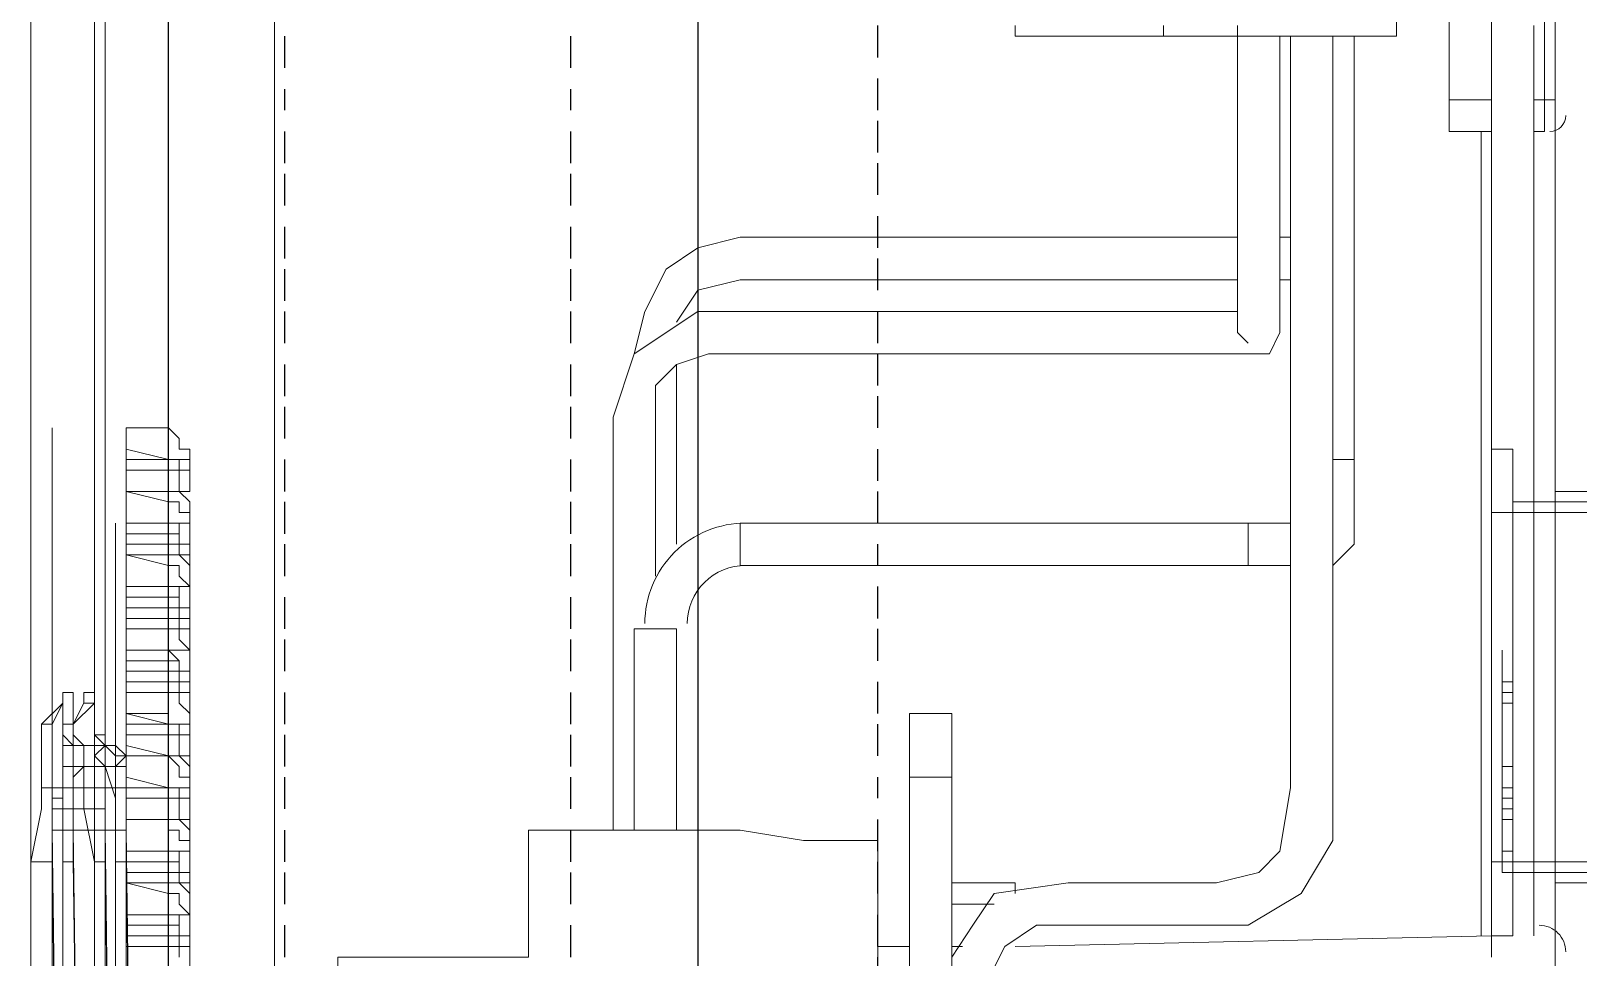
# Model space of a CAD drawing. Header units: millimetres. Extents: x 42 to 552, y 43 to 535.
# Drawn here: x 474.8698 to 475.0568, y 495.8942 to 496.0062 of the extents above; entities that cross this region are included whole.
import ezdxf

# ---------------------------------------------------------------- set-up
doc = ezdxf.new("R2010")
doc.units = ezdxf.units.MM
doc.header["$LTSCALE"] = 0.75
doc.header["$MEASUREMENT"] = 0
for name, color, linetype in [('PDF_0', 7, 'Continuous'), ('PDF_POSTE', 7, 'Continuous'), ('PENA_05', 5, 'Continuous')]:
    doc.layers.add(name, color=color, linetype=linetype)

msp = doc.modelspace()

# ---------------------------------------------------------------- linework, layer by layer
at = {"layer": 'PDF_0', "lineweight": 18}
for points in [[(474.9043478181698, 496.2461017824165), (474.9043478181698, 496.2179485585292), (474.8992290501906, 496.2179485585292), (474.8992290501906, 495.886508331855)], [(474.8864321302417, 496.2409830144371), (474.8864321302417, 495.7918111242337)], [(474.8697961343082, 495.7790142042849), (474.8697961343082, 495.7777345122901), (474.8697961343082, 495.7751751283002), (474.8697961343082, 495.7738954363055), (474.8697961343082, 495.7636579003464), (474.8697961343082, 495.7521406723923), (474.8761945942824, 495.7508609803975), (474.8774742862774, 495.7534203643874), (474.8774742862774, 495.7598188243618), (474.8774742862774, 496.2281860944883), (474.8774742862774, 496.2345845544627), (474.8761945942824, 496.2371439384523)], [(474.8697961343082, 495.8058877361774), (474.8697961343082, 496.2333048624677), (474.8710758263028, 496.2333048624677)], [(474.8774742862774, 496.2281860944883), (474.878753978272, 496.2281860944883), (474.878753978272, 495.7598188243618), (474.8774742862774, 495.7598188243618)], [(475.0463936296019, 495.8941864838242), (475.0463936296019, 496.2025922545907)], [(475.0156810217245, 496.0067993793738), (475.0156810217245, 496.005519687379), (475.0348764016476, 496.005519687379), (475.0348764016476, 496.2013125625957)], [(475.0412748616222, 496.0119181473534), (475.0412748616222, 495.9978415354095), (475.0463936296019, 495.9978415354095)], [(474.945297962006, 495.9402553956401), (474.945297962006, 495.9556116995785), (474.945297962006, 495.9632898515478), (474.947857345996, 495.9658492355376), (474.9516964219806, 495.9671289275324), (474.981129337863, 495.9671289275324), (475.0092825617503, 495.9671289275324), (475.0156810217245, 495.9671289275324), (475.0195200977091, 495.9671289275324), (475.0207997897041, 495.9696883115222), (475.0207997897041, 495.970968003517), (475.0207997897041, 495.9748070795018), (475.0207997897041, 495.9850446154609), (475.0207997897041, 496.005519687379)], [(475.0220794816992, 496.005519687379), (475.0220794816992, 495.9325772436706), (475.0220794816992, 495.9146615557423), (475.0207997897041, 495.9069834037731), (475.0182404057141, 495.9044240197833), (475.0131216377349, 495.9031443277885), (474.9952059498064, 495.9031443277885), (474.9862481058422, 495.9018646357935), (474.9836887218526, 495.8980255598088), (474.981129337863, 495.8941864838242), (474.981129337863, 495.8225237321109), (474.981129337863, 495.8135658881466), (474.981129337863, 495.8058877361774), (474.981129337863, 495.8046080441826), (474.9824090298575, 495.8033283521876), (474.9836887218526, 495.8033283521876), (474.9849684138476, 495.8033283521876), (474.9875277978372, 495.8033283521876)], [(474.9862481058422, 495.8046080441826), (474.9862481058422, 495.8084471201672), (474.9862481058422, 495.8148455801417), (474.9862481058422, 495.8289221920853), (474.9862481058422, 495.8596347999625), (474.9862481058422, 495.8890677158448), (474.9862481058422, 495.8929067918292), (474.9875277978372, 495.8954661758193), (474.9913668738218, 495.8980255598088), (474.9952059498064, 495.8980255598088), (475.0092825617503, 495.8980255598088), (475.0169607137195, 495.8980255598088), (475.0233591736937, 495.9018646357935), (475.0271982496783, 495.9082630957679), (475.0271982496783, 495.9159412477371), (475.0271982496783, 495.9453741636195), (475.0271982496783, 496.005519687379)], [(474.9888074898322, 496.0067993793738), (474.9888074898322, 496.005519687379), (475.0067231777603, 496.005519687379), (475.0067231777603, 496.0067993793738)], [(475.0067231777603, 496.005519687379), (475.0156810217245, 496.005519687379), (475.0156810217245, 495.9786461554864), (475.0156810217245, 495.972247695512), (475.0156810217245, 495.9696883115222), (475.0169607137195, 495.9684086195274)], [(475.0271982496783, 495.9415350876349), (475.0297576336684, 495.9440944716247), (475.0297576336684, 495.9466538556143), (475.0297576336684, 495.9543320075835), (475.0297576336684, 496.005519687379)], [(475.0515123975811, 496.0067993793738), (475.0515123975811, 495.896745867814)], [(475.0412748616222, 495.9978415354095), (475.0412748616222, 495.9940024594249), (475.0463936296019, 495.9940024594249)], [(475.0527920895761, 495.9978415354095), (475.0515123975811, 495.9978415354095)], [(475.0540717815711, 495.9978415354095), (475.0540717815711, 495.9952821514199), (475.0540717815711, 495.8941864838242), (475.0540717815711, 495.8903474078396), (475.0540717815711, 495.7508609803975)], [(475.0451139376069, 495.896745867814), (475.0451139376069, 495.9940024594249)], [(475.0515123975811, 495.9940024594249), (475.0527920895761, 495.9940024594249)], [(475.0156810217245, 495.9812055394763), (474.9760105698833, 495.9812055394763), (474.9555354979652, 495.9812055394763), (474.9504167299856, 495.9799258474812), (474.946577654001, 495.9773664634914), (474.9440182700114, 495.972247695512), (474.9427385780164, 495.9671289275324)], [(475.0220794816992, 495.9812055394763), (475.0207997897041, 495.9812055394763)], [(474.947857345996, 495.970968003517), (474.9504167299856, 495.9748070795018), (474.9555354979652, 495.9760867714966), (474.9632136499345, 495.9760867714966), (474.981129337863, 495.9760867714966), (475.0156810217245, 495.9760867714966)], [(475.0207997897041, 495.9760867714966), (475.0220794816992, 495.9760867714966)], [(475.0156810217245, 495.972247695512), (475.0092825617503, 495.972247695512), (475.000324717786, 495.972247695512), (474.9836887218526, 495.972247695512), (474.9504167299856, 495.972247695512), (474.9427385780164, 495.9671289275324), (474.9401791940263, 495.9594507755631), (474.9401791940263, 495.9428147796297), (474.9401791940263, 495.9095427877627)], [(474.947857345996, 495.9440944716247), (474.947857345996, 495.9466538556143), (474.947857345996, 495.9543320075835), (474.947857345996, 495.962010159553), (474.947857345996, 495.9645695435428), (474.947857345996, 495.9658492355376)], [(474.8864321302417, 495.9466538556143), (474.8813133622621, 495.9466538556143), (474.8813133622621, 495.9504929315991), (474.8864321302417, 495.9504929315991), (474.8813133622621, 495.9504929315991)], [(475.065589009525, 495.9479335476093), (475.0463936296019, 495.9479335476093)], [(475.0489530135915, 495.9492132396045), (475.065589009525, 495.9492132396045), (475.1321329932589, 495.9492132396045)], [(475.0220794816992, 495.9466538556143), (475.0169607137195, 495.9466538556143), (474.9555354979652, 495.9466538556143)], [(474.8813133622621, 495.9428147796297), (474.8864321302417, 495.9428147796297), (474.8813133622621, 495.9428147796297), (474.8813133622621, 495.938975703645), (474.8864321302417, 495.938975703645)], [(474.9555354979652, 495.9415350876349), (475.0169607137195, 495.9415350876349), (475.0220794816992, 495.9415350876349)], [(474.8864321302417, 495.9351366276604), (474.8813133622621, 495.9351366276604), (474.8813133622621, 495.9312975516758), (474.8864321302417, 495.9312975516758)], [(474.8813133622621, 495.9338569356656), (474.8864321302417, 495.9338569356656)], [(474.9427385780164, 495.9338569356656), (474.9427385780164, 495.9095427877627)], [(474.947857345996, 495.9095427877627), (474.947857345996, 495.9338569356656)], [(474.8864321302417, 495.9274584756912), (474.8813133622621, 495.9274584756912), (474.8813133622621, 495.9236193997066), (474.8864321302417, 495.9223397077116)], [(474.8813133622621, 495.9261787836962), (474.8864321302417, 495.9261787836962)], [(474.9760105698833, 495.9159412477371), (474.9760105698833, 495.9236193997066), (474.981129337863, 495.9236193997066), (474.981129337863, 495.9159412477371)], [(474.8697961343082, 495.8557957239778), (474.8697961343082, 495.9057037117781), (474.8723555182978, 495.9057037117781), (474.8723555182978, 495.9082630957679), (474.8723555182978, 495.9095427877627), (474.8723555182978, 495.9108224797577), (474.8723555182978, 495.9121021717525), (474.8723555182978, 495.9133818637475), (474.8736352102928, 495.9133818637475), (474.8736352102928, 495.9146615557423), (474.8736352102928, 495.9223397077116), (474.8749149022879, 495.9223397077116), (474.8736352102928, 495.9223397077116), (474.8736352102928, 495.9146615557423), (474.8736352102928, 495.9133818637475), (474.8723555182978, 495.9133818637475), (474.8723555182978, 495.9121021717525), (474.8723555182978, 495.9108224797577), (474.8723555182978, 495.9095427877627), (474.8723555182978, 495.9082630957679), (474.8723555182978, 495.9057037117781), (474.8736352102928, 495.8161252721364)], [(474.8710758263028, 495.9223397077116), (474.8710758263028, 495.9146615557423), (474.8710758263028, 495.9223397077116), (474.8710758263028, 495.9146615557423), (474.8710758263028, 495.9121021717525), (474.8697961343082, 495.9057037117781), (474.8697961343082, 495.8557957239778), (474.8697961343082, 495.8161252721364), (474.8710758263028, 495.809726812162), (474.8710758263028, 495.8071674281722), (474.8761945942824, 495.8071674281722), (474.8761945942824, 495.809726812162), (474.8774742862774, 495.8161252721364), (474.8774742862774, 495.8660332599369), (474.8774742862774, 495.9057037117781), (474.8761945942824, 495.9121021717525), (474.8761945942824, 495.9146615557423)], [(474.8710758263028, 495.9223397077116), (474.8710758263028, 495.9223397077116)], [(474.8710758263028, 495.9223397077116), (474.8710758263028, 495.9223397077116)], [(474.8761945942824, 495.8084471201672), (474.8774742862774, 495.8161252721364), (474.8774742862774, 495.8660332599369), (474.8774742862774, 495.9057037117781), (474.8761945942824, 495.9121021717525), (474.8761945942824, 495.9146615557423), (474.8749149022879, 495.9146615557423), (474.8749149022879, 495.9223397077116)], [(474.8749149022879, 495.9223397077116), (474.8749149022879, 495.9223397077116)], [(474.8813133622621, 495.9185006317269), (474.8864321302417, 495.9185006317269), (474.8813133622621, 495.919780323722), (474.8813133622621, 495.9146615557423), (474.8864321302417, 495.9146615557423)], [(474.981129337863, 495.8929067918292), (474.981129337863, 495.9159412477371), (474.9760105698833, 495.9159412477371), (474.9760105698833, 495.8314815760749), (474.981129337863, 495.8314815760749)], [(474.8749149022879, 495.9146615557423), (474.8736352102928, 495.9146615557423), (474.8710758263028, 495.9146615557423), (474.8710758263028, 495.9121021717525), (474.8697961343082, 495.9057037117781)], [(474.8710758263028, 495.9146615557423), (474.8710758263028, 495.9146615557423)], [(474.8761945942824, 495.9121021717525), (474.8736352102928, 495.9121021717525), (474.8723555182978, 495.9121021717525), (474.8723555182978, 495.9108224797577), (474.8723555182978, 495.9095427877627), (474.8736352102928, 495.8122861961518), (474.8736352102928, 495.811006504157), (474.8736352102928, 495.809726812162), (474.8736352102928, 495.8084471201672), (474.8761945942824, 495.809726812162)], [(474.8864321302417, 495.9069834037731), (474.8813133622621, 495.9069834037731), (474.8813133622621, 495.9108224797577), (474.8864321302417, 495.9108224797577), (474.8813133622621, 495.9108224797577)], [(475.065589009525, 495.9057037117781), (475.0463936296019, 495.9057037117781)], [(475.0489530135915, 495.9044240197837), (475.065589009525, 495.9044240197837), (475.1027000773765, 495.9044240197837)], [(474.8864321302417, 495.8993052518036), (474.8813133622621, 495.8993052518036), (474.8813133622621, 495.9031443277885), (474.8864321302417, 495.9031443277885), (474.8813133622621, 495.9031443277885)], [(474.981129337863, 495.9031443277885), (474.9888074898322, 495.9031443277885), (474.9888074898322, 495.9018646357935)], [(474.9862481058422, 495.9005849437987), (474.981129337863, 495.9005849437987)], [(474.8864321302417, 495.8954661758193), (474.8813133622621, 495.8954661758193), (474.8813133622621, 495.8916270998344), (474.8864321302417, 495.8916270998344)], [(474.9721714938987, 495.8954661758193), (474.9760105698833, 495.8954661758193)], [(474.981129337863, 495.8954661758193), (474.9824090298575, 495.8954661758193)], [(474.9888074898322, 495.8954661758193), (475.0463936296019, 495.896745867814)]]:
    msp.add_lwpolyline(points, dxfattribs=at)
for points in [[(475.0540717815711, 496.1642014947441), (475.0540717815711, 495.9978415354095), (475.0527920895761, 495.9978415354095), (475.0527920895761, 496.1642014947441)], [(475.0489530135915, 495.896745867814), (475.0463936296019, 495.896745867814), (475.0463936296019, 495.9556116995785), (475.0489530135915, 495.9556116995785)], [(475.0540717815711, 495.9031443277885), (475.065589009525, 495.9031443277885), (475.065589009525, 495.9504929315991), (475.0540717815711, 495.9504929315991)], [(474.8723555182978, 495.9095427877627), (474.8774742862774, 495.9095427877627)], [(474.9696121099087, 495.8916270998344), (474.9721714938987, 495.8929067918292), (474.9721714938987, 495.9082630957679), (474.9632136499345, 495.9082630957679), (474.9555354979652, 495.9095427877627), (474.9299416580675, 495.9095427877627), (474.9299416580675, 495.8941864838242), (474.9069072021598, 495.8941864838242), (474.9069072021598, 495.8493972640034), (474.9299416580675, 495.8493972640034), (474.9299416580675, 495.834040960065), (474.9555354979652, 495.834040960065), (474.9632136499345, 495.8353206520597), (474.9721714938987, 495.8353206520597), (474.9721714938987, 495.8557957239778), (474.9683324179141, 495.8557957239778), (474.9683324179141, 495.8545160319828), (474.9657730339241, 495.8545160319828), (474.9657730339241, 495.8916270998344)]]:
    msp.add_lwpolyline(points, close=True, dxfattribs=at)
at = {"layer": 'PDF_0', "lineweight": 0}
for points in [[(474.8864321302417, 496.0285541432867), (474.8864321302417, 495.9581710835683), (474.8813133622621, 495.9581710835683), (474.8813133622621, 495.9543320075835), (474.8813133622621, 495.9530523155887), (474.8813133622621, 495.9504929315991), (474.8864321302417, 495.9492132396041), (474.8877118222363, 495.9492132396041), (474.8877118222363, 495.9479335476093), (474.8889915142313, 495.9479335476093), (474.8889915142313, 495.9466538556143)], [(474.8761945942824, 495.7751751283002), (474.8749149022879, 495.7751751283002), (474.8761945942824, 495.7751751283002), (474.8749149022879, 495.7751751283002), (474.8723555182978, 495.7751751283002), (474.8723555182978, 495.7777345122901), (474.8723555182978, 495.7790142042849), (474.8723555182978, 495.9581710835683)], [(474.8813133622621, 495.9543320075835), (474.8889915142313, 495.9543320075835), (474.8889915142313, 495.9556116995785), (474.8877118222363, 495.9556116995785), (474.8877118222363, 495.9568913915735), (474.8864321302417, 495.9581710835683)], [(474.8864321302417, 495.9543320075835), (474.8813133622621, 495.9556116995785)], [(474.8813133622621, 495.9351366276604), (474.8813133622621, 495.9364163196552), (474.8813133622621, 495.938975703645), (474.8864321302417, 495.938975703645), (474.8889915142313, 495.938975703645), (474.8889915142313, 495.9402553956401), (474.8889915142313, 495.9415350876349), (474.8877118222363, 495.9428147796297), (474.8864321302417, 495.9428147796297), (474.8889915142313, 495.9428147796297), (474.8889915142313, 495.9440944716247), (474.8889915142313, 495.9466538556143), (474.8813133622621, 495.9466538556143), (474.8864321302417, 495.9466538556143), (474.8889915142313, 495.9466538556143), (474.8889915142313, 495.9479335476093), (474.8889915142313, 495.9492132396041), (474.8877118222363, 495.9504929315991), (474.8864321302417, 495.9504929315991), (474.8889915142313, 495.9504929315991), (474.8889915142313, 495.9517726235939), (474.8889915142313, 495.9530523155887), (474.8813133622621, 495.9530523155887), (474.8877118222363, 495.9530523155887)], [(474.8877118222363, 495.9504929315991), (474.8877118222363, 495.9530523155887), (474.8877118222363, 495.9543320075835), (474.8864321302417, 495.9543320075835), (474.8864321302417, 495.9492132396041)], [(474.8889915142313, 495.9543320075835), (474.8889915142313, 495.9530523155887)], [(474.880033670267, 495.9466538556143), (474.880033670267, 495.7598188243618), (474.880033670267, 495.7559797483772), (474.880033670267, 495.7534203643874), (474.8723555182978, 495.7534203643874), (474.8723555182978, 495.7610985163566), (474.8723555182978, 495.7636579003464), (474.8736352102928, 495.7636579003464), (474.8736352102928, 495.7738954363055), (474.8761945942824, 495.7738954363055), (474.8774742862774, 495.7738954363055), (474.8774742862774, 495.776454820295), (474.8761945942824, 495.7790142042849), (474.8736352102928, 495.7790142042849), (474.8736352102928, 495.7751751283002)], [(474.8864321302417, 495.9415350876349), (474.8864321302417, 495.9466538556143), (474.8877118222363, 495.9466538556143), (474.8877118222363, 495.9453741636195), (474.8813133622621, 495.9453741636195)], [(474.8813133622621, 495.9466538556143), (474.8813133622621, 495.9466538556143)], [(474.8813133622621, 495.9466538556143), (474.8813133622621, 495.9440944716247), (474.8889915142313, 495.9440944716247)], [(474.8889915142313, 495.9453741636195), (474.8889915142313, 495.7534203643874), (474.8864321302417, 495.7534203643874), (474.880033670267, 495.7534203643874), (474.880033670267, 495.7559797483772), (474.880033670267, 495.7598188243618)], [(474.8813133622621, 495.938975703645), (474.8889915142313, 495.938975703645), (474.8877118222363, 495.9402553956401), (474.8877118222363, 495.9415350876349), (474.8864321302417, 495.9415350876349), (474.8813133622621, 495.9428147796297), (474.8813133622621, 495.9440944716247)], [(474.8864321302417, 495.9453741636195), (474.8864321302417, 495.7521406723923), (474.8864321302417, 495.7495812884027), (474.8864321302417, 495.7508609803975), (474.8864321302417, 495.7495812884027), (474.8864321302417, 495.7508609803975), (474.8864321302417, 495.7521406723923)], [(474.8877118222363, 495.9428147796297), (474.8877118222363, 495.9453741636195)], [(474.8813133622621, 495.938975703645), (474.8813133622621, 495.938975703645)], [(474.8877118222363, 495.9376960116502), (474.8877118222363, 495.938975703645), (474.8864321302417, 495.938975703645), (474.8864321302417, 495.9338569356656), (474.8877118222363, 495.9338569356656)], [(474.8889915142313, 495.938975703645), (474.8889915142313, 495.9364163196552)], [(474.8889915142313, 495.9312975516758), (474.8889915142313, 495.9325772436706), (474.8889915142313, 495.9338569356656), (474.8877118222363, 495.9338569356656), (474.8877118222363, 495.9376960116502), (474.8813133622621, 495.9376960116502)], [(474.8864321302417, 495.9351366276604), (474.8889915142313, 495.9351366276604), (474.8889915142313, 495.9364163196552), (474.8813133622621, 495.9364163196552)], [(474.8813133622621, 495.9338569356656), (474.8864321302417, 495.9338569356656), (474.8877118222363, 495.9338569356656), (474.8877118222363, 495.9325772436706), (474.8889915142313, 495.9312975516758), (474.8813133622621, 495.9312975516758), (474.8864321302417, 495.9312975516758), (474.8877118222363, 495.9300178596808)], [(474.8813133622621, 495.9312975516758), (474.8813133622621, 495.9312975516758)], [(474.8813133622621, 495.9312975516758), (474.8813133622621, 495.928738167686), (474.8813133622621, 495.9274584756912)], [(474.8813133622621, 495.9223397077116), (474.8889915142313, 495.9223397077116), (474.8889915142313, 495.9236193997066), (474.8877118222363, 495.9248990917014), (474.8877118222363, 495.9261787836962), (474.8864321302417, 495.9261787836962), (474.8864321302417, 495.9312975516758), (474.8889915142313, 495.9312975516758), (474.8889915142313, 495.928738167686), (474.8813133622621, 495.928738167686)], [(475.0476733215964, 495.9312975516758), (475.0476733215964, 495.928738167686), (475.0476733215964, 495.9069834037731), (475.0476733215964, 495.9044240197833), (475.0489530135915, 495.9044240197833)], [(475.0476733215964, 495.9312975516758), (475.0476733215964, 495.9312975516758)], [(475.0476733215964, 495.9312975516758), (475.0476733215964, 495.9312975516758)], [(474.8813133622621, 495.9300178596808), (474.8877118222363, 495.9300178596808), (474.8877118222363, 495.9261787836962), (474.8864321302417, 495.9261787836962), (474.8813133622621, 495.9261787836962)], [(474.8889915142313, 495.928738167686), (474.8889915142313, 495.9274584756912), (474.8864321302417, 495.9274584756912)], [(475.0476733215964, 495.9300178596808), (475.0476733215964, 495.9300178596808)], [(475.0489530135915, 495.9274584756912), (475.0476733215964, 495.9274584756912)], [(474.8736352102928, 495.9210600157168), (474.8749149022879, 495.919780323722), (474.8761945942824, 495.919780323722), (474.8761945942824, 495.9172209397321), (474.8774742862774, 495.9172209397321), (474.8774742862774, 495.9185006317269), (474.8774742862774, 495.9146615557423), (474.880033670267, 495.9146615557423), (474.878753978272, 495.9146615557423), (474.8761945942824, 495.9146615557423), (474.8774742862774, 495.9146615557423), (474.8761945942824, 495.9146615557423), (474.8749149022879, 495.9146615557423), (474.8774742862774, 495.9146615557423), (474.8774742862774, 495.9185006317269), (474.8774742862774, 495.9172209397321), (474.8761945942824, 495.9172209397321), (474.8749149022879, 495.9172209397321), (474.8749149022879, 495.9185006317269), (474.8749149022879, 495.919780323722), (474.8761945942824, 495.919780323722), (474.8749149022879, 495.9210600157168), (474.8749149022879, 495.9261787836962), (474.8736352102928, 495.9261787836962), (474.8736352102928, 495.9248990917014), (474.8723555182978, 495.9223397077116), (474.8710758263028, 495.9223397077116), (474.8723555182978, 495.9223397077116), (474.8710758263028, 495.9223397077116), (474.8736352102928, 495.9248990917014), (474.8736352102928, 495.9261787836962), (474.8736352102928, 495.9210600157168), (474.8749149022879, 495.919780323722), (474.8736352102928, 495.919780323722), (474.8736352102928, 495.9210600157168), (474.8736352102928, 495.9261787836962), (474.8749149022879, 495.9261787836962)], [(474.8736352102928, 495.9261787836962), (474.8736352102928, 495.9261787836962)], [(474.8736352102928, 495.9261787836962), (474.8736352102928, 495.9261787836962)], [(474.8761945942824, 495.9261787836962), (474.8774742862774, 495.9261787836962), (474.8774742862774, 495.9248990917014), (474.8749149022879, 495.9223397077116), (474.8761945942824, 495.9248990917014), (474.8761945942824, 495.9261787836962), (474.8774742862774, 495.9261787836962), (474.8774742862774, 495.9210600157168), (474.878753978272, 495.919780323722), (474.878753978272, 495.9210600157168), (474.878753978272, 495.9172209397321), (474.878753978272, 495.9146615557423), (474.878753978272, 495.9133818637475), (474.878753978272, 495.9121021717525), (474.878753978272, 495.9108224797577), (474.878753978272, 495.9095427877627), (474.878753978272, 495.9082630957679), (474.878753978272, 495.9057037117781), (474.880033670267, 495.8161252721364)], [(474.8774742862774, 495.9261787836962), (474.8774742862774, 495.9261787836962)], [(474.878753978272, 495.9210600157168), (474.8774742862774, 495.9210600157168), (474.8774742862774, 495.9261787836962), (474.8774742862774, 495.9210600157168), (474.8774742862774, 495.919780323722), (474.8774742862774, 495.9185006317269), (474.8774742862774, 495.9172209397321), (474.878753978272, 495.9172209397321), (474.878753978272, 495.919780323722), (474.880033670267, 495.9185006317269), (474.880033670267, 495.919780323722), (474.878753978272, 495.919780323722), (474.8774742862774, 495.919780323722), (474.8774742862774, 495.9185006317269), (474.8774742862774, 495.9172209397321), (474.878753978272, 495.9172209397321), (474.880033670267, 495.9172209397321), (474.880033670267, 495.9185006317269), (474.880033670267, 495.9146615557423), (474.8774742862774, 495.9146615557423)], [(474.8774742862774, 495.9261787836962), (474.8774742862774, 495.9261787836962)], [(474.8864321302417, 495.9223397077116), (474.8889915142313, 495.9223397077116), (474.8889915142313, 495.9236193997066), (474.8889915142313, 495.9248990917014), (474.8889915142313, 495.9261787836962), (474.8877118222363, 495.9261787836962)], [(474.8736352102928, 495.9248990917014), (474.8736352102928, 495.9248990917014)], [(474.8774742862774, 495.9248990917014), (474.8761945942824, 495.9248990917014)], [(474.8813133622621, 495.919780323722), (474.8813133622621, 495.9210600157168), (474.8813133622621, 495.9223397077116), (474.8813133622621, 495.9236193997066), (474.8864321302417, 495.9236193997066)], [(474.8889915142313, 495.9146615557423), (474.8889915142313, 495.9159412477371), (474.8889915142313, 495.9172209397321), (474.8877118222363, 495.9185006317269), (474.8877118222363, 495.9210600157168), (474.8877118222363, 495.9223397077116), (474.8864321302417, 495.9223397077116), (474.8864321302417, 495.9236193997066), (474.8864321302417, 495.9185006317269), (474.8877118222363, 495.9172209397321), (474.8877118222363, 495.9159412477371), (474.8889915142313, 495.9159412477371), (474.8889915142313, 495.9146615557423), (474.8889915142313, 495.9133818637475), (474.8813133622621, 495.9133818637475), (474.8813133622621, 495.9108224797577)], [(475.0476733215964, 495.9248990917014), (475.0476733215964, 495.9248990917014)], [(475.0476733215964, 495.9248990917014), (475.0476733215964, 495.9248990917014)], [(475.0476733215964, 495.9248990917014), (475.0476733215964, 495.9248990917014)], [(475.0476733215964, 495.9248990917014), (475.0489530135915, 495.9248990917014)], [(474.8710758263028, 495.9223397077116), (474.8710758263028, 495.9223397077116)], [(474.8723555182978, 495.9223397077116), (474.8723555182978, 495.9223397077116)], [(474.8749149022879, 495.9223397077116), (474.8749149022879, 495.9223397077116)], [(474.8749149022879, 495.9223397077116), (474.8749149022879, 495.9223397077116)], [(474.8749149022879, 495.9223397077116), (474.8749149022879, 495.9223397077116)], [(474.8749149022879, 495.9223397077116), (474.8749149022879, 495.9223397077116)], [(474.8889915142313, 495.9223397077116), (474.8889915142313, 495.9210600157168)], [(475.0476733215964, 495.9223397077116), (475.0476733215964, 495.9223397077116)], [(474.8761945942824, 495.9172209397321), (474.8774742862774, 495.9172209397321), (474.8774742862774, 495.9185006317269), (474.8774742862774, 495.919780323722), (474.8761945942824, 495.919780323722), (474.8749149022879, 495.9210600157168), (474.8749149022879, 495.9172209397321), (474.8736352102928, 495.9172209397321), (474.8736352102928, 495.9133818637475), (474.8736352102928, 495.9057037117781)], [(474.8749149022879, 495.9210600157168), (474.8749149022879, 495.9210600157168)], [(474.8761945942824, 495.9185006317269), (474.8761945942824, 495.919780323722), (474.8749149022879, 495.919780323722), (474.8761945942824, 495.919780323722), (474.8761945942824, 495.9185006317269), (474.8761945942824, 495.9146615557423), (474.8761945942824, 495.9172209397321), (474.8749149022879, 495.9159412477371), (474.8749149022879, 495.9146615557423), (474.8749149022879, 495.9133818637475), (474.8749149022879, 495.9121021717525), (474.8749149022879, 495.9108224797577), (474.8749149022879, 495.9082630957679), (474.8749149022879, 495.9057037117781), (474.8761945942824, 495.8161252721364)], [(474.8749149022879, 495.919780323722), (474.8749149022879, 495.919780323722)], [(474.8761945942824, 495.919780323722), (474.8761945942824, 495.919780323722)], [(474.8761945942824, 495.919780323722), (474.8761945942824, 495.919780323722)], [(474.8774742862774, 495.919780323722), (474.878753978272, 495.919780323722), (474.8774742862774, 495.9185006317269), (474.8774742862774, 495.9172209397321), (474.878753978272, 495.9172209397321), (474.880033670267, 495.9172209397321), (474.880033670267, 495.9185006317269), (474.8813133622621, 495.9185006317269), (474.8864321302417, 495.9185006317269), (474.8889915142313, 495.9185006317269), (474.8889915142313, 495.919780323722), (474.8889915142313, 495.9210600157168), (474.8813133622621, 495.9210600157168), (474.8877118222363, 495.9210600157168)], [(474.878753978272, 495.919780323722), (474.878753978272, 495.919780323722)], [(474.878753978272, 495.919780323722), (474.878753978272, 495.919780323722)], [(474.878753978272, 495.919780323722), (474.878753978272, 495.919780323722)], [(475.0476733215964, 495.9210600157168), (475.0476733215964, 495.9210600157168)], [(475.0476733215964, 495.9210600157168), (475.0476733215964, 495.9210600157168)], [(475.0476733215964, 495.919780323722), (475.0476733215964, 495.919780323722)], [(475.0476733215964, 495.919780323722), (475.0476733215964, 495.919780323722)], [(475.0476733215964, 495.919780323722), (475.0476733215964, 495.919780323722)], [(475.0476733215964, 495.919780323722), (475.0476733215964, 495.919780323722)], [(475.0476733215964, 495.919780323722), (475.0476733215964, 495.919780323722)], [(474.8825930542566, 495.8122861961518), (474.8813133622621, 495.9095427877627), (474.8749149022879, 495.9095427877627), (474.8749149022879, 495.9108224797577), (474.8749149022879, 495.9121021717525), (474.8749149022879, 495.9133818637475), (474.8749149022879, 495.9146615557423), (474.8736352102928, 495.9146615557423), (474.8761945942824, 495.9146615557423), (474.8761945942824, 495.9185006317269), (474.8761945942824, 495.9172209397321), (474.8749149022879, 495.9172209397321), (474.8736352102928, 495.9172209397321), (474.8736352102928, 495.9185006317269)], [(474.8774742862774, 495.9185006317269), (474.878753978272, 495.9172209397321), (474.880033670267, 495.9133818637475), (474.880033670267, 495.9057037117781), (474.880033670267, 495.8557957239778), (474.880033670267, 495.8161252721364), (474.880033670267, 495.8071674281722), (474.878753978272, 495.8046080441826), (474.8736352102928, 495.8046080441826), (474.8736352102928, 495.8084471201672), (474.8736352102928, 495.8161252721364), (474.8736352102928, 495.8660332599369), (474.8736352102928, 495.9057037117781), (474.8736352102928, 495.9133818637475), (474.8736352102928, 495.9172209397321)], [(474.8761945942824, 495.9185006317269), (474.8761945942824, 495.9185006317269)], [(474.8761945942824, 495.9185006317269), (474.8761945942824, 495.9185006317269)], [(474.8774742862774, 495.9185006317269), (474.8774742862774, 495.9185006317269)], [(474.880033670267, 495.9057037117781), (474.880033670267, 495.9133818637475), (474.878753978272, 495.9172209397321), (474.880033670267, 495.9172209397321), (474.8813133622621, 495.9185006317269), (474.8813133622621, 495.9146615557423)], [(474.8864321302417, 495.9185006317269), (474.8877118222363, 495.9185006317269)], [(475.0476733215964, 495.9185006317269), (475.0476733215964, 495.9185006317269)], [(475.0476733215964, 495.9185006317269), (475.0476733215964, 495.9185006317269)], [(475.0476733215964, 495.9185006317269), (475.0476733215964, 495.9185006317269)], [(475.0476733215964, 495.9185006317269), (475.0476733215964, 495.9185006317269)], [(475.0476733215964, 495.9185006317269), (475.0476733215964, 495.9185006317269)], [(474.8736352102928, 495.8660332599369), (474.8736352102928, 495.9057037117781), (474.8749149022879, 495.9057037117781), (474.8749149022879, 495.9082630957679), (474.8749149022879, 495.9108224797577), (474.8749149022879, 495.9121021717525), (474.8749149022879, 495.9133818637475), (474.8749149022879, 495.9146615557423), (474.8749149022879, 495.9159412477371), (474.8761945942824, 495.9172209397321), (474.8749149022879, 495.9172209397321), (474.8774742862774, 495.9172209397321), (474.8774742862774, 495.9146615557423), (474.878753978272, 495.9146615557423), (474.878753978272, 495.9133818637475), (474.878753978272, 495.9121021717525), (474.878753978272, 495.9108224797577), (474.878753978272, 495.9095427877627), (474.878753978272, 495.9082630957679), (474.878753978272, 495.9057037117781), (474.8774742862774, 495.9057037117781)], [(474.8736352102928, 495.9172209397321), (474.8736352102928, 495.9172209397321)], [(474.880033670267, 495.9172209397321), (474.880033670267, 495.9146615557423), (474.878753978272, 495.9146615557423), (474.880033670267, 495.9146615557423), (474.8813133622621, 495.9146615557423), (474.8889915142313, 495.9146615557423), (474.8864321302417, 495.9146615557423), (474.8813133622621, 495.9159412477371)], [(474.878753978272, 495.9172209397321), (474.8813133622621, 495.9172209397321), (474.8813133622621, 495.9159412477371), (474.8813133622621, 495.9146615557423), (474.8813133622621, 495.9133818637475), (474.8813133622621, 495.9121021717525), (474.8813133622621, 495.9108224797577), (474.8813133622621, 495.9082630957679), (474.8813133622621, 495.9057037117781), (474.8825930542566, 495.8161252721364)], [(474.878753978272, 495.9172209397321), (474.878753978272, 495.9172209397321)], [(474.8813133622621, 495.9172209397321), (474.8813133622621, 495.9159412477371), (474.8813133622621, 495.9146615557423), (474.8813133622621, 495.9133818637475), (474.8813133622621, 495.9121021717525), (474.8813133622621, 495.9108224797577), (474.8813133622621, 495.9082630957679), (474.8813133622621, 495.9057037117781), (474.880033670267, 495.9057037117781), (474.880033670267, 495.8557957239778), (474.880033670267, 495.8161252721364)], [(475.0476733215964, 495.9172209397321), (475.0489530135915, 495.9172209397321)], [(475.0476733215964, 495.9159412477371), (475.0476733215964, 495.9159412477371)], [(475.0476733215964, 495.9159412477371), (475.0476733215964, 495.9159412477371)], [(475.0476733215964, 495.9159412477371), (475.0476733215964, 495.9159412477371)], [(475.0476733215964, 495.9159412477371), (475.0476733215964, 495.9159412477371)], [(475.0476733215964, 495.9159412477371), (475.0476733215964, 495.9159412477371)], [(475.0476733215964, 495.9159412477371), (475.0476733215964, 495.9159412477371)], [(475.0476733215964, 495.9159412477371), (475.0476733215964, 495.9159412477371)], [(475.0476733215964, 495.9159412477371), (475.0476733215964, 495.9159412477371)], [(474.8749149022879, 495.9146615557423), (474.8749149022879, 495.9146615557423)], [(474.8761945942824, 495.8084471201672), (474.8761945942824, 495.8071674281722), (474.8761945942824, 495.8084471201672), (474.8761945942824, 495.809726812162), (474.8761945942824, 495.811006504157), (474.8761945942824, 495.8122861961518), (474.8749149022879, 495.9095427877627), (474.8813133622621, 495.9095427877627), (474.8813133622621, 495.9108224797577), (474.8813133622621, 495.9121021717525), (474.8813133622621, 495.9133818637475), (474.8813133622621, 495.9146615557423), (474.8813133622621, 495.9133818637475), (474.8877118222363, 495.9133818637475)], [(474.8761945942824, 495.9146615557423), (474.8761945942824, 495.9146615557423)], [(474.8761945942824, 495.9146615557423), (474.8761945942824, 495.9146615557423)], [(474.8761945942824, 495.9146615557423), (474.8761945942824, 495.9146615557423)], [(474.8761945942824, 495.9146615557423), (474.8761945942824, 495.9146615557423)], [(474.8774742862774, 495.9146615557423), (474.8774742862774, 495.9146615557423)], [(474.8774742862774, 495.9146615557423), (474.8774742862774, 495.9146615557423)], [(474.8774742862774, 495.9146615557423), (474.8774742862774, 495.9146615557423)], [(474.8774742862774, 495.9146615557423), (474.8774742862774, 495.9146615557423)], [(474.880033670267, 495.9146615557423), (474.880033670267, 495.9146615557423)], [(474.880033670267, 495.9146615557423), (474.880033670267, 495.9146615557423)], [(474.880033670267, 495.9146615557423), (474.880033670267, 495.9146615557423)], [(474.880033670267, 495.9146615557423), (474.880033670267, 495.9146615557423)], [(474.880033670267, 495.9146615557423), (474.880033670267, 495.9146615557423)], [(474.880033670267, 495.9146615557423), (474.880033670267, 495.9146615557423)], [(474.8877118222363, 495.8941864838242), (474.8877118222363, 495.8980255598088), (474.8877118222363, 495.8993052518036), (474.8864321302417, 495.8993052518036), (474.8889915142313, 495.8993052518036), (474.8889915142313, 495.9005849437987), (474.8889915142313, 495.9018646357935), (474.8877118222363, 495.9031443277885), (474.8864321302417, 495.9031443277885), (474.8889915142313, 495.9031443277885), (474.8889915142313, 495.9044240197833), (474.8889915142313, 495.9069834037731), (474.8889915142313, 495.9082630957679), (474.8889915142313, 495.9095427877627), (474.8877118222363, 495.9108224797577), (474.8864321302417, 495.9108224797577), (474.8813133622621, 495.9108224797577), (474.8864321302417, 495.9108224797577), (474.8864321302417, 495.9146615557423), (474.8877118222363, 495.9146615557423), (474.8877118222363, 495.9133818637475), (474.8877118222363, 495.9108224797577)], [(474.8813133622621, 495.9146615557423), (474.8813133622621, 495.9146615557423)], [(475.0476733215964, 495.9146615557423), (475.0476733215964, 495.9146615557423)], [(475.0476733215964, 495.9146615557423), (475.0476733215964, 495.9146615557423)], [(475.0489530135915, 495.9146615557423), (475.0476733215964, 495.9146615557423), (475.0476733215964, 495.9133818637475), (475.0476733215964, 495.9121021717525), (475.0476733215964, 495.9108224797577), (475.0476733215964, 495.9069834037731), (475.0489530135915, 495.9069834037731)], [(475.0476733215964, 495.9146615557423), (475.0476733215964, 495.9146615557423)], [(475.0476733215964, 495.9146615557423), (475.0476733215964, 495.9146615557423)], [(475.0476733215964, 495.9146615557423), (475.0476733215964, 495.9146615557423)], [(475.0476733215964, 495.9146615557423), (475.0476733215964, 495.9146615557423)], [(475.0476733215964, 495.9146615557423), (475.0476733215964, 495.9146615557423)], [(475.0476733215964, 495.9146615557423), (475.0476733215964, 495.9146615557423)], [(475.0476733215964, 495.9146615557423), (475.0476733215964, 495.9146615557423)], [(475.0476733215964, 495.9146615557423), (475.0476733215964, 495.9146615557423)], [(475.0476733215964, 495.9146615557423), (475.0476733215964, 495.9146615557423)], [(475.0476733215964, 495.9146615557423), (475.0476733215964, 495.9146615557423)], [(475.0476733215964, 495.9146615557423), (475.0476733215964, 495.9146615557423)], [(474.8761945942824, 495.9121021717525), (474.878753978272, 495.9121021717525), (474.878753978272, 495.9108224797577), (474.878753978272, 495.9095427877627), (474.880033670267, 495.8122861961518), (474.880033670267, 495.811006504157), (474.880033670267, 495.809726812162), (474.8761945942824, 495.809726812162)], [(474.8813133622621, 495.9031443277885), (474.8864321302417, 495.9018646357935), (474.8864321302417, 495.9069834037731), (474.8889915142313, 495.9069834037731), (474.8889915142313, 495.9082630957679), (474.8877118222363, 495.9082630957679), (474.8877118222363, 495.9095427877627), (474.8864321302417, 495.9095427877627), (474.8864321302417, 495.9108224797577), (474.8889915142313, 495.9108224797577), (474.8889915142313, 495.9121021717525), (474.8889915142313, 495.9133818637475)], [(475.0476733215964, 495.9133818637475), (475.0476733215964, 495.9133818637475)], [(475.0476733215964, 495.9133818637475), (475.0476733215964, 495.9133818637475)], [(475.0476733215964, 495.9133818637475), (475.0476733215964, 495.9133818637475)], [(475.0476733215964, 495.9133818637475), (475.0476733215964, 495.9133818637475)], [(475.0476733215964, 495.9133818637475), (475.0476733215964, 495.9133818637475)], [(475.0476733215964, 495.9133818637475), (475.0476733215964, 495.9133818637475)], [(475.0476733215964, 495.9133818637475), (475.0476733215964, 495.9133818637475)], [(475.0476733215964, 495.9133818637475), (475.0476733215964, 495.9133818637475)], [(475.0476733215964, 495.9133818637475), (475.0476733215964, 495.9133818637475)], [(475.0476733215964, 495.9133818637475), (475.0476733215964, 495.9133818637475)], [(475.0476733215964, 495.9133818637475), (475.0476733215964, 495.9133818637475)], [(475.0476733215964, 495.9133818637475), (475.0476733215964, 495.9133818637475)], [(475.0476733215964, 495.9133818637475), (475.0476733215964, 495.9133818637475)], [(475.0476733215964, 495.9133818637475), (475.0476733215964, 495.9133818637475)], [(475.0476733215964, 495.9133818637475), (475.0476733215964, 495.9133818637475)], [(475.0476733215964, 495.9133818637475), (475.0476733215964, 495.9133818637475)], [(475.0476733215964, 495.9133818637475), (475.0476733215964, 495.9133818637475)], [(475.0476733215964, 495.9133818637475), (475.0476733215964, 495.9133818637475)], [(475.0476733215964, 495.9133818637475), (475.0476733215964, 495.9133818637475)], [(475.0476733215964, 495.9121021717525), (475.0476733215964, 495.9121021717525)], [(475.0476733215964, 495.9121021717525), (475.0476733215964, 495.9121021717525)], [(475.0476733215964, 495.9121021717525), (475.0476733215964, 495.9121021717525)], [(475.0476733215964, 495.9121021717525), (475.0476733215964, 495.9121021717525)], [(475.0476733215964, 495.9121021717525), (475.0476733215964, 495.9121021717525)], [(475.0476733215964, 495.9121021717525), (475.0476733215964, 495.9121021717525)], [(475.0476733215964, 495.9121021717525), (475.0476733215964, 495.9121021717525)], [(475.0476733215964, 495.9121021717525), (475.0476733215964, 495.9121021717525)], [(475.0476733215964, 495.9121021717525), (475.0476733215964, 495.9121021717525)], [(475.0476733215964, 495.9121021717525), (475.0476733215964, 495.9121021717525)], [(475.0476733215964, 495.9121021717525), (475.0476733215964, 495.9121021717525)], [(475.0476733215964, 495.9121021717525), (475.0476733215964, 495.9121021717525)], [(475.0476733215964, 495.9121021717525), (475.0476733215964, 495.9121021717525)], [(475.0476733215964, 495.9121021717525), (475.0476733215964, 495.9121021717525)], [(475.0476733215964, 495.9121021717525), (475.0476733215964, 495.9121021717525)], [(475.0476733215964, 495.9121021717525), (475.0476733215964, 495.9121021717525)], [(475.0489530135915, 495.9121021717525), (475.0476733215964, 495.9121021717525)], [(475.0476733215964, 495.9121021717525), (475.0476733215964, 495.9121021717525)], [(475.0476733215964, 495.9108224797577), (475.0476733215964, 495.9108224797577)], [(475.0476733215964, 495.9108224797577), (475.0476733215964, 495.9108224797577)], [(475.0476733215964, 495.9108224797577), (475.0476733215964, 495.9108224797577)], [(475.0476733215964, 495.9108224797577), (475.0476733215964, 495.9108224797577)], [(475.0476733215964, 495.9108224797577), (475.0476733215964, 495.9108224797577)], [(475.0489530135915, 495.9108224797577), (475.0476733215964, 495.9108224797577), (475.0476733215964, 495.9095427877627), (475.0476733215964, 495.9082630957679)], [(475.0476733215964, 495.9108224797577), (475.0476733215964, 495.9108224797577)], [(475.0476733215964, 495.9108224797577), (475.0476733215964, 495.9108224797577)], [(475.0476733215964, 495.9108224797577), (475.0476733215964, 495.9108224797577)], [(475.0476733215964, 495.9108224797577), (475.0476733215964, 495.9108224797577)], [(475.0476733215964, 495.9108224797577), (475.0476733215964, 495.9108224797577)], [(475.0476733215964, 495.9108224797577), (475.0476733215964, 495.9108224797577)], [(475.0476733215964, 495.9108224797577), (475.0476733215964, 495.9108224797577)], [(475.0476733215964, 495.9108224797577), (475.0476733215964, 495.9108224797577)], [(475.0476733215964, 495.9095427877627), (475.0476733215964, 495.9095427877627)], [(475.0476733215964, 495.9095427877627), (475.0476733215964, 495.9095427877627)], [(475.0476733215964, 495.9095427877627), (475.0476733215964, 495.9095427877627)], [(475.0476733215964, 495.9095427877627), (475.0476733215964, 495.9095427877627)], [(475.0476733215964, 495.9095427877627), (475.0476733215964, 495.9095427877627)], [(475.0476733215964, 495.9095427877627), (475.0476733215964, 495.9095427877627)], [(475.0476733215964, 495.9095427877627), (475.0476733215964, 495.9095427877627)], [(475.0476733215964, 495.9095427877627), (475.0476733215964, 495.9095427877627)], [(475.0476733215964, 495.9095427877627), (475.0476733215964, 495.9095427877627)], [(475.0476733215964, 495.9082630957679), (475.0476733215964, 495.9082630957679)], [(475.0476733215964, 495.9082630957679), (475.0476733215964, 495.9082630957679)], [(475.0476733215964, 495.9082630957679), (475.0476733215964, 495.9082630957679)], [(475.0476733215964, 495.9082630957679), (475.0476733215964, 495.9082630957679)], [(475.0476733215964, 495.9082630957679), (475.0476733215964, 495.9082630957679)], [(475.0476733215964, 495.9082630957679), (475.0476733215964, 495.9082630957679)], [(475.0476733215964, 495.9082630957679), (475.0476733215964, 495.9082630957679)], [(475.0476733215964, 495.9082630957679), (475.0476733215964, 495.9082630957679)], [(475.0476733215964, 495.9082630957679), (475.0476733215964, 495.9082630957679)], [(475.0476733215964, 495.9082630957679), (475.0476733215964, 495.9082630957679)], [(475.0476733215964, 495.9082630957679), (475.0476733215964, 495.9082630957679)], [(475.0476733215964, 495.9082630957679), (475.0476733215964, 495.9082630957679)], [(475.0476733215964, 495.9082630957679), (475.0476733215964, 495.9082630957679)], [(475.0476733215964, 495.9082630957679), (475.0476733215964, 495.9082630957679)], [(475.0476733215964, 495.9082630957679), (475.0476733215964, 495.9082630957679)], [(474.8877118222363, 495.9031443277885), (474.8877118222363, 495.9057037117781), (474.8877118222363, 495.9069834037731), (474.8864321302417, 495.9069834037731), (474.8813133622621, 495.9069834037731), (474.8813133622621, 495.9044240197833), (474.8813133622621, 495.9031443277885), (474.8864321302417, 495.9018646357935), (474.8877118222363, 495.9018646357935), (474.8877118222363, 495.9005849437987), (474.8889915142313, 495.8993052518036), (474.8813133622621, 495.8993052518036)], [(474.8813133622621, 495.9069834037731), (474.8813133622621, 495.9069834037731)], [(474.8813133622621, 495.9069834037731), (474.8889915142313, 495.9069834037731)], [(475.0476733215964, 495.9069834037731), (475.0476733215964, 495.9069834037731)], [(475.0476733215964, 495.9069834037731), (475.0476733215964, 495.9069834037731)], [(475.0476733215964, 495.9069834037731), (475.0476733215964, 495.9069834037731)], [(475.0476733215964, 495.9069834037731), (475.0476733215964, 495.9069834037731)], [(475.0476733215964, 495.9069834037731), (475.0476733215964, 495.9069834037731)], [(475.0476733215964, 495.9069834037731), (475.0476733215964, 495.9069834037731)], [(475.0476733215964, 495.9069834037731), (475.0476733215964, 495.9069834037731)], [(475.0476733215964, 495.9069834037731), (475.0476733215964, 495.9069834037731)], [(475.0476733215964, 495.9069834037731), (475.0476733215964, 495.9069834037731)], [(475.0476733215964, 495.9069834037731), (475.0476733215964, 495.9069834037731)], [(475.0476733215964, 495.9069834037731), (475.0476733215964, 495.9057037117781), (475.0476733215964, 495.9044240197833)], [(475.0476733215964, 495.9069834037731), (475.0476733215964, 495.9069834037731)], [(475.0476733215964, 495.9069834037731), (475.0476733215964, 495.9069834037731)], [(475.0476733215964, 495.9069834037731), (475.0476733215964, 495.9069834037731)], [(475.0476733215964, 495.9069834037731), (475.0476733215964, 495.9069834037731)], [(475.0476733215964, 495.9069834037731), (475.0476733215964, 495.9069834037731)], [(475.0476733215964, 495.9069834037731), (475.0476733215964, 495.9069834037731)], [(475.0476733215964, 495.9069834037731), (475.0476733215964, 495.9069834037731)], [(475.0476733215964, 495.9069834037731), (475.0476733215964, 495.9069834037731)], [(475.0476733215964, 495.9069834037731), (475.0476733215964, 495.9069834037731)], [(475.0476733215964, 495.9069834037731), (475.0476733215964, 495.9069834037731)], [(475.0476733215964, 495.9069834037731), (475.0476733215964, 495.9069834037731)], [(475.0476733215964, 495.9069834037731), (475.0476733215964, 495.9069834037731)], [(475.0476733215964, 495.9069834037731), (475.0476733215964, 495.9069834037731)], [(475.0476733215964, 495.9069834037731), (475.0476733215964, 495.9069834037731)], [(475.0476733215964, 495.9069834037731), (475.0476733215964, 495.9069834037731)], [(475.0476733215964, 495.9069834037731), (475.0476733215964, 495.9069834037731)], [(474.8813133622621, 495.9057037117781), (474.8877118222363, 495.9057037117781)], [(474.8813133622621, 495.9044240197833), (474.8889915142313, 495.9044240197833)], [(475.0476733215964, 495.9057037117781), (475.0476733215964, 495.9057037117781)], [(475.0476733215964, 495.9057037117781), (475.0476733215964, 495.9057037117781)], [(475.0476733215964, 495.9057037117781), (475.0476733215964, 495.9057037117781)], [(475.0476733215964, 495.9057037117781), (475.0476733215964, 495.9057037117781)], [(475.0476733215964, 495.9057037117781), (475.0476733215964, 495.9057037117781)], [(475.0476733215964, 495.9057037117781), (475.0476733215964, 495.9057037117781)], [(475.0476733215964, 495.9057037117781), (475.0476733215964, 495.9057037117781)], [(475.0476733215964, 495.9057037117781), (475.0476733215964, 495.9057037117781)], [(475.0476733215964, 495.9057037117781), (475.0476733215964, 495.9057037117781)], [(475.0476733215964, 495.9057037117781), (475.0476733215964, 495.9057037117781)], [(475.0476733215964, 495.9057037117781), (475.0476733215964, 495.9057037117781)], [(475.0476733215964, 495.9057037117781), (475.0476733215964, 495.9057037117781)], [(475.0489530135915, 495.9057037117781), (475.0476733215964, 495.9057037117781)], [(475.0476733215964, 495.9057037117781), (475.0476733215964, 495.9057037117781)], [(475.0476733215964, 495.9057037117781), (475.0476733215964, 495.9057037117781)], [(475.0476733215964, 495.9057037117781), (475.0476733215964, 495.9057037117781)], [(475.0476733215964, 495.9057037117781), (475.0476733215964, 495.9057037117781)], [(475.0476733215964, 495.9057037117781), (475.0476733215964, 495.9057037117781)], [(475.0476733215964, 495.9057037117781), (475.0476733215964, 495.9057037117781)], [(475.0476733215964, 495.9044240197833), (475.0476733215964, 495.9044240197833)], [(475.0476733215964, 495.9044240197833), (475.0476733215964, 495.9044240197833)], [(475.0476733215964, 495.9044240197833), (475.0476733215964, 495.9044240197833)], [(475.0476733215964, 495.9044240197833), (475.0476733215964, 495.9044240197833)], [(474.8813133622621, 495.8954661758193), (474.8813133622621, 495.896745867814), (474.8813133622621, 495.8993052518036), (474.8864321302417, 495.8993052518036), (474.8864321302417, 495.8289221920853), (474.8877118222363, 495.8289221920853), (474.8877118222363, 495.8276425000905), (474.8889915142313, 495.8263628080955), (474.8889915142313, 495.8250831161007)], [(474.8813133622621, 495.8993052518036), (474.8813133622621, 495.8993052518036)], [(474.8889915142313, 495.8993052518036), (474.8889915142313, 495.896745867814)], [(474.8813133622621, 495.8980255598088), (474.8877118222363, 495.8980255598088)], [(474.8864321302417, 495.8954661758193), (474.8889915142313, 495.8954661758193), (474.8889915142313, 495.896745867814), (474.8813133622621, 495.896745867814)]]:
    msp.add_lwpolyline(points, dxfattribs=at)
at = {"layer": 'PDF_0', "color": 8, "lineweight": 18, "true_color": 0x808080}
for points in [[(475.0527920895761, 495.9940024594249), (475.0527920895761, 495.9978415354095)], [(475.0271982496783, 495.9543320075835), (475.0284779416734, 495.9543320075835), (475.0297576336684, 495.9543320075835)], [(474.9555354979652, 495.9466538556143), (474.9555354979652, 495.9415350876349)], [(475.0169607137195, 495.9466538556143), (475.0169607137195, 495.9415350876349)], [(474.9427385780164, 495.9338569356656), (474.947857345996, 495.9338569356656)]]:
    msp.add_lwpolyline(points, dxfattribs=at)
at = {"layer": 'PDF_0', "lineweight": 0}
for points in [[(475.0476733215964, 495.9261787836962), (475.0489530135915, 495.9261787836962)], [(474.8736352102928, 495.919780323722), (474.8749149022879, 495.919780323722), (474.8749149022879, 495.9172209397321), (474.8736352102928, 495.9172209397321)], [(474.8774742862774, 495.9210600157168), (474.878753978272, 495.919780323722)], [(474.878753978272, 495.919780323722), (474.878753978272, 495.9172209397321), (474.880033670267, 495.9172209397321), (474.8813133622621, 495.9185006317269), (474.880033670267, 495.919780323722)], [(474.880033670267, 495.9146615557423), (474.880033670267, 495.9185006317269)], [(475.0489530135915, 495.9133818637475), (475.0476733215964, 495.9133818637475)]]:
    msp.add_lwpolyline(points, close=True, dxfattribs=at)
at = {"layer": 'PDF_0', "lineweight": 18}
for centre, radius, start, end in [((475.0534312354503, 495.9959226975394), 0.001920238242104943, 270.020890168849, 359.9791098602025), ((474.9561745606775, 495.9344986218263), 0.01215525733345871, 89.61146098190689, 179.9997626617132), ((474.9561748156016, 495.9344985906938), 0.007036530983034085, 89.61119521373168, 179.9947606091027), ((475.0521527155661, 495.8948270577472), 0.003198758034640045, 359.9915458231371, 90.0084541827253)]:
    msp.add_arc(centre, radius, start, end, dxfattribs=at)
at = {"layer": 'PDF_POSTE', "lineweight": 25}
for points in [[(474.8864321470564, 495.5115585973537), (474.8864321470564, 497.8700309533536), (474.8864321470564, 498.2884902373538)], [(474.9005087590567, 496.0016806333537), (474.9005087590567, 496.0055197093537)], [(474.9350604430565, 496.0016806333537), (474.9350604430565, 496.0055197093537)], [(474.9721715110568, 496.0029603253537), (474.9721715110568, 496.0067994013538)], [(474.9721715110568, 495.9965618653538), (474.9721715110568, 496.0004009413536)], [(474.9005087590567, 495.9965618653538), (474.9005087590567, 495.9991212493538)], [(474.9350604430565, 495.9965618653538), (474.9350604430565, 495.9991212493538)], [(474.9721715110568, 495.9914430973537), (474.9721715110568, 495.9952821733538)], [(474.9005087590567, 495.9901634053537), (474.9005087590567, 495.9940024813537)], [(474.9350604430565, 495.9901634053537), (474.9350604430565, 495.9940024813537)], [(474.9005087590567, 495.9850446373538), (474.9005087590567, 495.9888837133539)], [(474.9350604430565, 495.9850446373538), (474.9350604430565, 495.9888837133539)], [(474.9721715110568, 495.9863243293538), (474.9721715110568, 495.9901634053537)], [(474.9721715110568, 495.9799258693537), (474.9721715110568, 495.9837649453538)], [(474.9005087590567, 495.9786461773539), (474.9005087590567, 495.9824852533537)], [(474.9350604430565, 495.9786461773539), (474.9350604430565, 495.9824852533537)], [(474.9005087590567, 495.9735274093538), (474.9005087590567, 495.9773664853539)], [(474.9350604430565, 495.9735274093538), (474.9350604430565, 495.9773664853539)], [(474.9721715110568, 495.9748071013538), (474.9721715110568, 495.9786461773539)], [(474.9005087590567, 495.9684086413539), (474.9005087590567, 495.9722477173538)], [(474.9350604430565, 495.9684086413539), (474.9350604430565, 495.9722477173538)], [(474.9721715110568, 495.9684086413539), (474.9721715110568, 495.9722477173538)], [(474.9721715110568, 495.9632898733538), (474.9721715110568, 495.9671289493539)], [(474.9005087590567, 495.9620101813538), (474.9005087590567, 495.9658492573539)], [(474.9350604430565, 495.9620101813538), (474.9350604430565, 495.9658492573539)], [(474.9005087590567, 495.9568914133537), (474.9005087590567, 495.9607304893538)], [(474.9350604430565, 495.9568914133537), (474.9350604430565, 495.9607304893538)], [(474.9721715110568, 495.9581711053537), (474.9721715110568, 495.9620101813538)], [(474.9721715110568, 495.9517726453538), (474.9721715110568, 495.9556117213536)], [(474.9005087590567, 495.9504929533538), (474.9005087590567, 495.9543320293538)], [(474.9350604430565, 495.9504929533538), (474.9350604430565, 495.9543320293538)], [(474.9721715110568, 495.9466538773537), (474.9721715110568, 495.9504929533538)], [(474.9005087590567, 495.9453741853537), (474.9005087590567, 495.9492132613537)], [(474.9350604430565, 495.9453741853537), (474.9350604430565, 495.9492132613537)], [(474.9005087590567, 495.9402554173538), (474.9005087590567, 495.9440944933539)], [(474.9350604430565, 495.9402554173538), (474.9350604430565, 495.9440944933539)], [(474.9721715110568, 495.9415351093538), (474.9721715110568, 495.9440944933539)], [(474.9721715110568, 495.9351366493537), (474.9721715110568, 495.9389757253538)], [(474.9005087590567, 495.9338569573537), (474.9005087590567, 495.9376960333537)], [(474.9350604430565, 495.9338569573537), (474.9350604430565, 495.9376960333537)], [(474.9005087590567, 495.9287381893538), (474.9005087590567, 495.9325772653536)], [(474.9350604430565, 495.9287381893538), (474.9350604430565, 495.9325772653536)], [(474.9721715110568, 495.9300178813538), (474.9721715110568, 495.9338569573537)], [(474.9721715110568, 495.9236194213537), (474.9721715110568, 495.9274584973538)], [(474.9005087590567, 495.9223397293537), (474.9005087590567, 495.9261788053537)], [(474.9350604430565, 495.9223397293537), (474.9350604430565, 495.9261788053537)], [(474.9721715110568, 495.9185006533538), (474.9721715110568, 495.9223397293537)], [(474.9005087590567, 495.9172209613538), (474.9005087590567, 495.9210600373536)], [(474.9350604430565, 495.9172209613538), (474.9350604430565, 495.9210600373536)], [(474.9005087590567, 495.9121021933537), (474.9005087590567, 495.9159412693538)], [(474.9350604430565, 495.9121021933537), (474.9350604430565, 495.9159412693538)], [(474.9721715110568, 495.9133818853537), (474.9721715110568, 495.9159412693538)], [(474.9721715110568, 495.9069834253538), (474.9721715110568, 495.9108225013539)], [(474.9005087590567, 495.9057037333538), (474.9005087590567, 495.9095428093539)], [(474.9350604430565, 495.9057037333538), (474.9350604430565, 495.9095428093539)], [(474.9005087590567, 495.9005849653537), (474.9005087590567, 495.9044240413538)], [(474.9350604430565, 495.9005849653537), (474.9350604430565, 495.9044240413538)], [(474.9721715110568, 495.9018646573537), (474.9721715110568, 495.9057037333538)], [(474.9721715110568, 495.8954661973538), (474.9721715110568, 495.8993052733539)], [(474.9005087590567, 495.8941865053538), (474.9005087590567, 495.8980255813539)], [(474.9350604430565, 495.8941865053538), (474.9350604430565, 495.8980255813539)], [(474.9721715110568, 495.8903474293537), (474.9721715110568, 495.8941865053538)]]:
    msp.add_lwpolyline(points, dxfattribs=at)
at = {"layer": 'PENA_05', "linetype": 'Continuous'}
msp.add_line((474.9504496348495, 495.5115585973537), (474.9504496348495, 498.1115585973536), dxfattribs=at)

doc.saveas('drawing.dxf')
